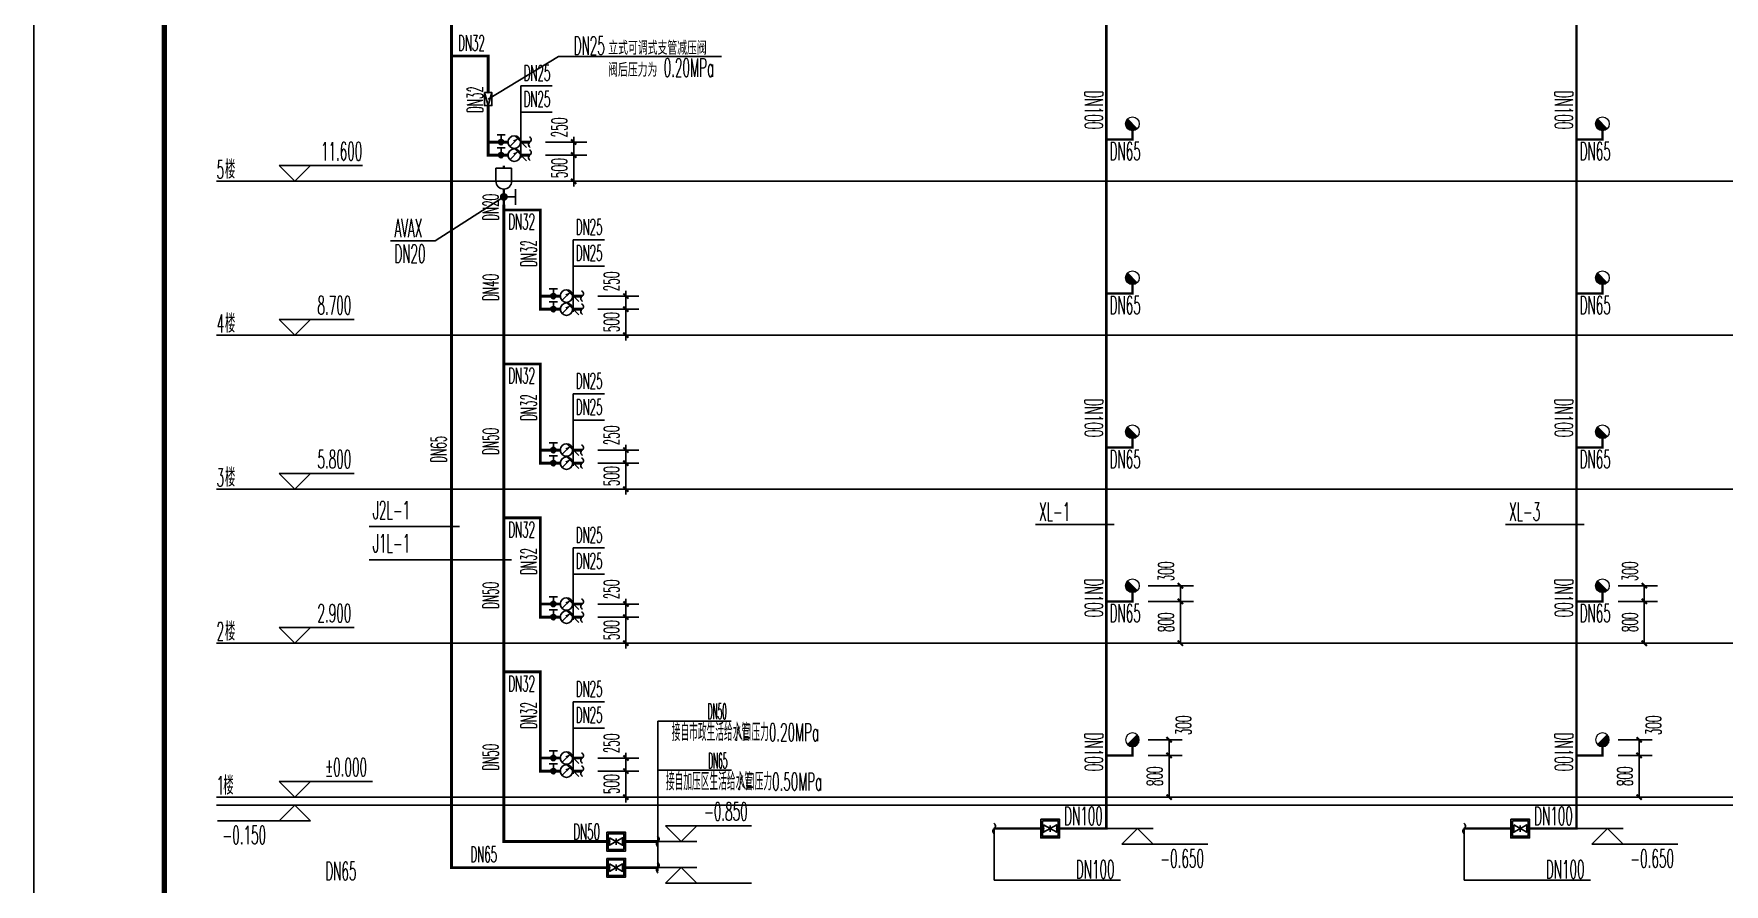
# Model space of a CAD drawing. Extents: x 27938 to 650306, y -92720 to 1524912.
# Drawn here: x 405848 to 438216, y 375469 to 391762 of the extents above; entities that cross this region are included whole.
import ezdxf

# ---------------------------------------------------------------- set-up
doc = ezdxf.new("R2010")
doc.units = 0
doc.header["$LTSCALE"] = 1000
doc.header["$MEASUREMENT"] = 0
for name, color, linetype in [('$AUDIT_BAD_LAYER2', 7, 'Continuous'), ('-JS', 4, 'Continuous'), ('DIM_不分区消火栓', 3, 'Continuous'), ('DIM_消防', 3, 'Continuous'), ('DIM_给水', 3, 'Continuous'), ('EQUIP_消防', 7, 'Continuous'), ('EQUIP_给水', 7, 'Continuous'), ('PIPE-不分区消火栓', 1, 'X'), ('PIPE-给水', 3, 'J1'), ('PIPE-给水中', 72, 'J2'), ('TEXT_给水', 7, 'Continuous'), ('TWT', 7, 'Continuous'), ('TWT_DIM', 3, 'Continuous'), ('TWT_ELEV', 3, 'Continuous'), ('TWT_LEAD', 3, 'Continuous'), ('TWT_TEXT', 7, 'Continuous'), ('VALVE_消防', 7, 'Continuous'), ('VALVE_给水', 7, 'Continuous'), ('图框', 140, 'Continuous')]:
    doc.layers.add(name, color=color, linetype=linetype)
doc.layers.add('EQUIP_消火栓', color=242, linetype='Continuous', lineweight=18)
doc.layers.add('yichutu', color=7, linetype='Continuous', true_color=0xffffff, plot=False)
doc.styles.add('_TCH_DIM_T3', font='SIMPLEX.shx', dxfattribs={"width": 0.494118, "bigfont": 'GBCBIG.shx'})
doc.styles.add('_TWT_PIPEDN', font='SIMPLEX.shx', dxfattribs={"width": 0.6, "oblique": 10, "height": 3, "bigfont": 'HZTXT.shx'})
doc.styles.add('_TWT_SERIAL', font='simplex.shx', dxfattribs={"width": 0.6, "oblique": 10, "height": 3, "bigfont": 'aadri.shx'})
doc.styles.get("Standard").update_dxf_attribs({"font": 'gbenor.shx', "bigfont": 'gbcbig.shx'})
doc.linetypes.add('J1', pattern='A,3,-0.2,["J1",Standard,S=0.25,R=0,X=-0.1,Y=-0.115],-0.35', length=3.55)
doc.linetypes.add('J2', pattern='A,3,-0.2,["J2",Standard,S=0.25,R=0,X=-0.1,Y=-0.115],-0.35', length=3.55)
doc.linetypes.add('X', pattern='A,3,-0.2,["X",Standard,S=0.25,R=0,X=-0.1,Y=-0.115],-0.25', length=3.45)
doc.dimstyles.new('_TWT_ARCH&&100', dxfattribs={"dimtxt": 297.5, "dimasz": 100, "dimexe": 250, "dimexo": 300, "dimgap": 126.25, "dimtad": 1, "dimdec": 0, "dimzin": 0, "dimdsep": 46, "dimtxsty": '_TCH_DIM_T3', "dimblk": 'ARCHTICK', "dimcen": 0.09, "dimclrt": 7, "dimazin": 2, "dimtfac": 1, "dimtdec": 0, "dimtix": 1, "dimtmove": 2, "dimatfit": 3, "dimfxl": 1, "dimtolj": 1, "dimtzin": 0, "dimarcsym": 0})

# ---------------------------------------------------------------- blocks, each defined once
blk = doc.blocks.new('jzf1')
at = {"layer": '$AUDIT_BAD_LAYER2'}
for p, q in [((-1.51, 2.26), (1.49, 2.26)), ((-0.01, 0.76), (-0.01, 2.26))]:
    blk.add_line(p, q, dxfattribs=at)
at = {"layer": '$AUDIT_BAD_LAYER2', "const_width": 0.75}
blk.add_lwpolyline([(-0.38, 0, 1), (0.38, 0, 1)], format="xyb", close=True, dxfattribs=at)
blk = doc.blocks.new('zdpqf')
at = {"layer": '$AUDIT_BAD_LAYER2'}
for p, q in [((-1.5, 6.11), (-1.5, 3.61)), ((1.5, 6.11), (-1.5, 6.11)), ((1.5, 6.11), (1.5, 3.61))]:
    blk.add_line(p, q, dxfattribs=at)
at = {"layer": '$AUDIT_BAD_LAYER2', "const_width": 0.4}
for points in [[(0, 6.11), (0, 6.61)], [(0, -0.89), (0, 2.11)]]:
    blk.add_lwpolyline(points, dxfattribs=at)
at = {"layer": '$AUDIT_BAD_LAYER2'}
blk.add_arc((0, 3.61), 1.5, 180, 0, dxfattribs=at)
at = {"layer": '$AUDIT_BAD_LAYER2', "extrusion": (0, 0, -1), "zscale": -1, "rotation": 270}
blk.add_blockref('jzf1', (0, 0.61), dxfattribs=at)
blk = doc.blocks.new('$VALVE$00000497')
for p, q in [((78, 138), (-78, 138)), ((0, 50), (0, 138))]:
    blk.add_line(p, q)
at = {"const_width": 49.6}
blk.add_lwpolyline([(25, 0, 1), (-25, 0, 1)], format="xyb", close=True, dxfattribs=at)
blk.add_circle((0, 0), 50)
blk = doc.blocks.new('$VALVE$00000742')
blk.add_line((-93, -93), (93, 93))
blk.add_lwpolyline([(93, 93, 0, 50, 0), (-13, 22, 50, 50, 0)], format="xyseb")
blk.add_circle((0, 0), 150)
for p in [(-150, 0), (150, 0)]:
    blk.add_point(p)
blk = doc.blocks.new('$VALVE$00000296')
for points in [[(-125, 72), (-125, -72), (125, 72), (125, -72), (-125, 72)], [(0, 60), (0, -64)]]:
    blk.add_lwpolyline(points)
for p in [(-125, 0), (125, 0)]:
    blk.add_point(p)
blk = doc.blocks.new('$TwtSys$00000132')
at = {"elevation": 0}
blk.add_lwpolyline([(7, -101, -0.575183), (0, 0, 0.604745), (-11, 101, 16.924828)], format="xyb", dxfattribs=at)
blk = doc.blocks.new('$VALVE$00000301')
for points in [[(-125, 72), (125, 0), (-125, -72)], [(-125, 72), (-125, -72), (125, -72), (125, 72), (-125, 72)]]:
    blk.add_lwpolyline(points)
for p in [(-125, 0), (125, 0)]:
    blk.add_point(p)
blk = doc.blocks.new('TK')
at = {"layer": '图框'}
blk.add_lwpolyline([(465375, 548714), (549475, 548714), (549475, 489314), (465375, 489314)], close=True, dxfattribs=at)
blk.add_lwpolyline([(465375, 548714), (549475, 548714), (549475, 489314), (465375, 489314)], close=True, dxfattribs=at)
at = {"layer": '图框', "const_width": 100}
blk.add_lwpolyline([(548475, 490314), (548475, 547714), (467875, 547714), (467875, 490314)], close=True, dxfattribs=at)
blk = doc.blocks.new('yct-841-594-84100-59399.9999999999-100-1000.0')
at = {"layer": 'yichutu', "color": 7, "true_color": 0xffffff}
blk.add_lwpolyline([(0, 0), (0, 59400), (84100, 59400), (84100, 0)], close=True, dxfattribs=at)
blk = doc.blocks.new('$TwtSys$00000386')
blk.add_line((-93, 93, 0), (93, -93, 0))
blk.add_circle((0, 0, 0), 131)
at = {"color": 0}
for points in [[(34, -127, 0), (-127, 34, 0), (93, -93, 0), (-93, 93, 0)], [(-34, -127, 0), (-127, -34, 0), (34, -127, 0), (-127, 34, 0)], [(-93, -93, 0), (-93, -93, 0), (-34, -127, 0), (-127, -34, 0)]]:
    blk.add_solid(points, dxfattribs=at)
at = {"flags": 9}
blk.add_attdef('A', (0, 0, 0), '', height=0.00524, dxfattribs=at)
blk = doc.blocks.new('_ArchTick')
at = {"color": 0, "linetype": 'ByBlock', "const_width": 0.4}
blk.add_lwpolyline([(-0.5, -0.5), (0.5, 0.5)], dxfattribs=at)
blk = doc.blocks.new('*D171')
at = {"layer": 'Defpoints', "color": 0}
for p in [(426885, 378237), (427587, 378237), (426885, 377937)]:
    blk.add_point(p, dxfattribs=at)
at = {"layer": 'TWT_DIM', "color": 0, "lineweight": -2}
for p, q in [((427185, 378237), (427837, 378237)), ((427587, 377937), (427587, 378237)), ((427185, 377937), (427837, 377937))]:
    blk.add_line(p, q, dxfattribs=at)
at = {"layer": 'TWT_DIM', "color": 0, "lineweight": -2, "xscale": 100, "yscale": 100, "zscale": 100}
for p, rotation in [((427587, 378237), 90), ((427587, 377937), 270)]:
    blk.add_blockref('_ArchTick', p, dxfattribs=dict(at, rotation=rotation))
at = {"layer": 'TWT_DIM', "color": 7, "insert": (427862, 378512), "char_height": 297.5, "attachment_point": 5, "rotation": 90, "style": '_TCH_DIM_T3'}
blk.add_mtext('\\A1;300', dxfattribs=at)
blk = doc.blocks.new('*D172')
at = {"layer": 'Defpoints', "color": 0}
for p in [(426885, 377937), (427587, 377937), (426885, 377137)]:
    blk.add_point(p, dxfattribs=at)
at = {"layer": 'TWT_DIM', "color": 0, "lineweight": -2}
for p, q in [((427185, 377937), (427837, 377937)), ((427587, 377137), (427587, 377937)), ((427185, 377137), (427837, 377137))]:
    blk.add_line(p, q, dxfattribs=at)
at = {"layer": 'TWT_DIM', "color": 0, "lineweight": -2, "xscale": 100, "yscale": 100, "zscale": 100}
for p, rotation in [((427587, 377937), 90), ((427587, 377137), 270)]:
    blk.add_blockref('_ArchTick', p, dxfattribs=dict(at, rotation=rotation))
at = {"layer": 'TWT_DIM', "color": 7, "insert": (427312, 377537), "char_height": 297.5, "attachment_point": 5, "rotation": 90, "style": '_TCH_DIM_T3'}
blk.add_mtext('\\A1;800', dxfattribs=at)
blk = doc.blocks.new('*D173')
at = {"layer": 'Defpoints', "color": 0}
for p in [(435885, 378237), (436587, 378237), (435885, 377937)]:
    blk.add_point(p, dxfattribs=at)
at = {"layer": 'TWT_DIM', "color": 0, "lineweight": -2}
for p, q in [((436185, 378237), (436837, 378237)), ((436587, 377937), (436587, 378237)), ((436185, 377937), (436837, 377937))]:
    blk.add_line(p, q, dxfattribs=at)
at = {"layer": 'TWT_DIM', "color": 0, "lineweight": -2, "xscale": 100, "yscale": 100, "zscale": 100}
for p, rotation in [((436587, 378237), 90), ((436587, 377937), 270)]:
    blk.add_blockref('_ArchTick', p, dxfattribs=dict(at, rotation=rotation))
at = {"layer": 'TWT_DIM', "color": 7, "insert": (436862, 378512), "char_height": 297.5, "attachment_point": 5, "rotation": 90, "style": '_TCH_DIM_T3'}
blk.add_mtext('\\A1;300', dxfattribs=at)
blk = doc.blocks.new('*D174')
at = {"layer": 'Defpoints', "color": 0}
for p in [(435885, 377937), (436587, 377937), (435885, 377137)]:
    blk.add_point(p, dxfattribs=at)
at = {"layer": 'TWT_DIM', "color": 0, "lineweight": -2}
for p, q in [((436185, 377937), (436837, 377937)), ((436587, 377137), (436587, 377937)), ((436185, 377137), (436837, 377137))]:
    blk.add_line(p, q, dxfattribs=at)
at = {"layer": 'TWT_DIM', "color": 0, "lineweight": -2, "xscale": 100, "yscale": 100, "zscale": 100}
for p, rotation in [((436587, 377937), 90), ((436587, 377137), 270)]:
    blk.add_blockref('_ArchTick', p, dxfattribs=dict(at, rotation=rotation))
at = {"layer": 'TWT_DIM', "color": 7, "insert": (436312, 377537), "char_height": 297.5, "attachment_point": 5, "rotation": 90, "style": '_TCH_DIM_T3'}
blk.add_mtext('\\A1;800', dxfattribs=at)
blk = doc.blocks.new('*D175')
at = {"layer": 'Defpoints', "color": 0}
for p in [(435885, 381187), (436686, 381187), (435885, 380887)]:
    blk.add_point(p, dxfattribs=at)
at = {"layer": 'TWT_DIM', "color": 0, "lineweight": -2}
for p, q in [((436185, 381187), (436936, 381187)), ((436686, 380887), (436686, 381187)), ((436185, 380887), (436936, 380887))]:
    blk.add_line(p, q, dxfattribs=at)
at = {"layer": 'TWT_DIM', "color": 0, "lineweight": -2, "xscale": 100, "yscale": 100, "zscale": 100}
for p, rotation in [((436686, 381187), 90), ((436686, 380887), 270)]:
    blk.add_blockref('_ArchTick', p, dxfattribs=dict(at, rotation=rotation))
at = {"layer": 'TWT_DIM', "color": 7, "insert": (436411, 381462), "char_height": 297.5, "attachment_point": 5, "rotation": 90, "style": '_TCH_DIM_T3'}
blk.add_mtext('\\A1;300', dxfattribs=at)
blk = doc.blocks.new('*D176')
at = {"layer": 'Defpoints', "color": 0}
for p in [(435885, 380887), (436686, 380887), (435885, 380087)]:
    blk.add_point(p, dxfattribs=at)
at = {"layer": 'TWT_DIM', "color": 0, "lineweight": -2}
for p, q in [((436185, 380887), (436936, 380887)), ((436686, 380087), (436686, 380887)), ((436185, 380087), (436936, 380087))]:
    blk.add_line(p, q, dxfattribs=at)
at = {"layer": 'TWT_DIM', "color": 0, "lineweight": -2, "xscale": 100, "yscale": 100, "zscale": 100}
for p, rotation in [((436686, 380887), 90), ((436686, 380087), 270)]:
    blk.add_blockref('_ArchTick', p, dxfattribs=dict(at, rotation=rotation))
at = {"layer": 'TWT_DIM', "color": 7, "insert": (436411, 380487), "char_height": 297.5, "attachment_point": 5, "rotation": 90, "style": '_TCH_DIM_T3'}
blk.add_mtext('\\A1;800', dxfattribs=at)
blk = doc.blocks.new('*D177')
at = {"layer": 'Defpoints', "color": 0}
for p in [(426885, 381187), (427802, 381187), (426885, 380887)]:
    blk.add_point(p, dxfattribs=at)
at = {"layer": 'TWT_DIM', "color": 0, "lineweight": -2}
for p, q in [((427185, 381187), (428052, 381187)), ((427802, 380887), (427802, 381187)), ((427185, 380887), (428052, 380887))]:
    blk.add_line(p, q, dxfattribs=at)
at = {"layer": 'TWT_DIM', "color": 0, "lineweight": -2, "xscale": 100, "yscale": 100, "zscale": 100}
for p, rotation in [((427802, 381187), 90), ((427802, 380887), 270)]:
    blk.add_blockref('_ArchTick', p, dxfattribs=dict(at, rotation=rotation))
at = {"layer": 'TWT_DIM', "color": 7, "insert": (427527, 381462), "char_height": 297.5, "attachment_point": 5, "rotation": 90, "style": '_TCH_DIM_T3'}
blk.add_mtext('\\A1;300', dxfattribs=at)
blk = doc.blocks.new('*D178')
at = {"layer": 'Defpoints', "color": 0}
for p in [(426885, 380887), (427802, 380887), (426885, 380087)]:
    blk.add_point(p, dxfattribs=at)
at = {"layer": 'TWT_DIM', "color": 0, "lineweight": -2}
for p, q in [((427185, 380887), (428052, 380887)), ((427802, 380087), (427802, 380887)), ((427185, 380087), (428052, 380087))]:
    blk.add_line(p, q, dxfattribs=at)
at = {"layer": 'TWT_DIM', "color": 0, "lineweight": -2, "xscale": 100, "yscale": 100, "zscale": 100}
for p, rotation in [((427802, 380887), 90), ((427802, 380087), 270)]:
    blk.add_blockref('_ArchTick', p, dxfattribs=dict(at, rotation=rotation))
at = {"layer": 'TWT_DIM', "color": 7, "insert": (427527, 380487), "char_height": 297.5, "attachment_point": 5, "rotation": 90, "style": '_TCH_DIM_T3'}
blk.add_mtext('\\A1;800', dxfattribs=at)
blk = doc.blocks.new('*D206')
at = {"layer": 'Defpoints', "color": 0}
for p in [(415348, 389687), (415348, 389437), (416185, 389687)]:
    blk.add_point(p, dxfattribs=at)
at = {"layer": 'TWT_DIM', "color": 0, "lineweight": -2}
for p, q in [((416185, 389687), (416185, 389787)), ((415648, 389687), (416435, 389687)), ((415648, 389437), (416435, 389437)), ((416185, 389437), (416185, 389687)), ((416185, 389437), (416185, 389337))]:
    blk.add_line(p, q, dxfattribs=at)
at = {"layer": 'TWT_DIM', "color": 0, "lineweight": -2, "xscale": 100, "yscale": 100, "zscale": 100}
for p, rotation in [((416185, 389687), 270), ((416185, 389437), 90)]:
    blk.add_blockref('_ArchTick', p, dxfattribs=dict(at, rotation=rotation))
at = {"layer": 'TWT_DIM', "color": 7, "insert": (415910, 389967), "char_height": 297.5, "attachment_point": 5, "rotation": 90, "style": '_TCH_DIM_T3'}
blk.add_mtext('\\A1;250', dxfattribs=at)
blk = doc.blocks.new('*D207')
at = {"layer": 'Defpoints', "color": 0}
for p in [(415348, 389437), (416185, 389437), (415348, 388937)]:
    blk.add_point(p, dxfattribs=at)
at = {"layer": 'TWT_DIM', "color": 0, "lineweight": -2}
for p, q in [((415648, 389437), (416435, 389437)), ((416185, 389437), (416185, 389537)), ((416185, 388937), (416185, 389437)), ((415648, 388937), (416435, 388937)), ((416185, 388937), (416185, 388837))]:
    blk.add_line(p, q, dxfattribs=at)
at = {"layer": 'TWT_DIM', "color": 0, "lineweight": -2, "xscale": 100, "yscale": 100, "zscale": 100}
for p, rotation in [((416185, 389437), 270), ((416185, 388937), 90)]:
    blk.add_blockref('_ArchTick', p, dxfattribs=dict(at, rotation=rotation))
at = {"layer": 'TWT_DIM', "color": 7, "insert": (415910, 389187), "char_height": 297.5, "attachment_point": 5, "rotation": 90, "style": '_TCH_DIM_T3'}
blk.add_mtext('\\A1;500', dxfattribs=at)
blk = doc.blocks.new('*D208')
at = {"layer": 'Defpoints', "color": 0}
for p in [(416348, 386737), (416348, 386487), (417185, 386737)]:
    blk.add_point(p, dxfattribs=at)
at = {"layer": 'TWT_DIM', "color": 0, "lineweight": -2}
for p, q in [((417185, 386737), (417185, 386837)), ((416648, 386737), (417435, 386737)), ((416648, 386487), (417435, 386487)), ((417185, 386487), (417185, 386737)), ((417185, 386487), (417185, 386387))]:
    blk.add_line(p, q, dxfattribs=at)
at = {"layer": 'TWT_DIM', "color": 0, "lineweight": -2, "xscale": 100, "yscale": 100, "zscale": 100}
for p, rotation in [((417185, 386737), 270), ((417185, 386487), 90)]:
    blk.add_blockref('_ArchTick', p, dxfattribs=dict(at, rotation=rotation))
at = {"layer": 'TWT_DIM', "color": 7, "insert": (416910, 387017), "char_height": 297.5, "attachment_point": 5, "rotation": 90, "style": '_TCH_DIM_T3'}
blk.add_mtext('\\A1;250', dxfattribs=at)
blk = doc.blocks.new('*D209')
at = {"layer": 'Defpoints', "color": 0}
for p in [(416348, 386487), (417185, 386487), (416348, 385987)]:
    blk.add_point(p, dxfattribs=at)
at = {"layer": 'TWT_DIM', "color": 0, "lineweight": -2}
for p, q in [((416648, 386487), (417435, 386487)), ((417185, 386487), (417185, 386587)), ((417185, 385987), (417185, 386487)), ((416648, 385987), (417435, 385987)), ((417185, 385987), (417185, 385887))]:
    blk.add_line(p, q, dxfattribs=at)
at = {"layer": 'TWT_DIM', "color": 0, "lineweight": -2, "xscale": 100, "yscale": 100, "zscale": 100}
for p, rotation in [((417185, 386487), 270), ((417185, 385987), 90)]:
    blk.add_blockref('_ArchTick', p, dxfattribs=dict(at, rotation=rotation))
at = {"layer": 'TWT_DIM', "color": 7, "insert": (416910, 386237), "char_height": 297.5, "attachment_point": 5, "rotation": 90, "style": '_TCH_DIM_T3'}
blk.add_mtext('\\A1;500', dxfattribs=at)
blk = doc.blocks.new('*D210')
at = {"layer": 'Defpoints', "color": 0}
for p in [(416348, 383787), (417185, 383787), (416348, 383537)]:
    blk.add_point(p, dxfattribs=at)
at = {"layer": 'TWT_DIM', "color": 0, "lineweight": -2}
for p, q in [((417185, 383787), (417185, 383887)), ((416648, 383787), (417435, 383787)), ((417185, 383537), (417185, 383787)), ((416648, 383537), (417435, 383537)), ((417185, 383537), (417185, 383437))]:
    blk.add_line(p, q, dxfattribs=at)
at = {"layer": 'TWT_DIM', "color": 0, "lineweight": -2, "xscale": 100, "yscale": 100, "zscale": 100}
for p, rotation in [((417185, 383787), 270), ((417185, 383537), 90)]:
    blk.add_blockref('_ArchTick', p, dxfattribs=dict(at, rotation=rotation))
at = {"layer": 'TWT_DIM', "color": 7, "insert": (416910, 384067), "char_height": 297.5, "attachment_point": 5, "rotation": 90, "style": '_TCH_DIM_T3'}
blk.add_mtext('\\A1;250', dxfattribs=at)
blk = doc.blocks.new('*D211')
at = {"layer": 'Defpoints', "color": 0}
for p in [(416348, 383537), (417185, 383537), (416348, 383037)]:
    blk.add_point(p, dxfattribs=at)
at = {"layer": 'TWT_DIM', "color": 0, "lineweight": -2}
for p, q in [((417185, 383537), (417185, 383637)), ((416648, 383537), (417435, 383537)), ((417185, 383037), (417185, 383537)), ((416648, 383037), (417435, 383037)), ((417185, 383037), (417185, 382937))]:
    blk.add_line(p, q, dxfattribs=at)
at = {"layer": 'TWT_DIM', "color": 0, "lineweight": -2, "xscale": 100, "yscale": 100, "zscale": 100}
for p, rotation in [((417185, 383537), 270), ((417185, 383037), 90)]:
    blk.add_blockref('_ArchTick', p, dxfattribs=dict(at, rotation=rotation))
at = {"layer": 'TWT_DIM', "color": 7, "insert": (416910, 383287), "char_height": 297.5, "attachment_point": 5, "rotation": 90, "style": '_TCH_DIM_T3'}
blk.add_mtext('\\A1;500', dxfattribs=at)
blk = doc.blocks.new('*D212')
at = {"layer": 'Defpoints', "color": 0}
for p in [(416348, 380837), (417185, 380837), (416348, 380587)]:
    blk.add_point(p, dxfattribs=at)
at = {"layer": 'TWT_DIM', "color": 0, "lineweight": -2}
for p, q in [((416648, 380837), (417435, 380837)), ((417185, 380837), (417185, 380937)), ((417185, 380587), (417185, 380837)), ((416648, 380587), (417435, 380587)), ((417185, 380587), (417185, 380487))]:
    blk.add_line(p, q, dxfattribs=at)
at = {"layer": 'TWT_DIM', "color": 0, "lineweight": -2, "xscale": 100, "yscale": 100, "zscale": 100}
for p, rotation in [((417185, 380837), 270), ((417185, 380587), 90)]:
    blk.add_blockref('_ArchTick', p, dxfattribs=dict(at, rotation=rotation))
at = {"layer": 'TWT_DIM', "color": 7, "insert": (416910, 381117), "char_height": 297.5, "attachment_point": 5, "rotation": 90, "style": '_TCH_DIM_T3'}
blk.add_mtext('\\A1;250', dxfattribs=at)
blk = doc.blocks.new('*D213')
at = {"layer": 'Defpoints', "color": 0}
for p in [(416348, 380587), (417185, 380587), (416348, 380087)]:
    blk.add_point(p, dxfattribs=at)
at = {"layer": 'TWT_DIM', "color": 0, "lineweight": -2}
for p, q in [((417185, 380587), (417185, 380687)), ((416648, 380587), (417435, 380587)), ((417185, 380087), (417185, 380587)), ((416648, 380087), (417435, 380087)), ((417185, 380087), (417185, 379987))]:
    blk.add_line(p, q, dxfattribs=at)
at = {"layer": 'TWT_DIM', "color": 0, "lineweight": -2, "xscale": 100, "yscale": 100, "zscale": 100}
for p, rotation in [((417185, 380587), 270), ((417185, 380087), 90)]:
    blk.add_blockref('_ArchTick', p, dxfattribs=dict(at, rotation=rotation))
at = {"layer": 'TWT_DIM', "color": 7, "insert": (416910, 380337), "char_height": 297.5, "attachment_point": 5, "rotation": 90, "style": '_TCH_DIM_T3'}
blk.add_mtext('\\A1;500', dxfattribs=at)
blk = doc.blocks.new('*D214')
at = {"layer": 'Defpoints', "color": 0}
for p in [(416348, 377887), (417185, 377887), (416348, 377637)]:
    blk.add_point(p, dxfattribs=at)
at = {"layer": 'TWT_DIM', "color": 0, "lineweight": -2}
for p, q in [((416648, 377887), (417435, 377887)), ((417185, 377887), (417185, 377987)), ((417185, 377637), (417185, 377887)), ((416648, 377637), (417435, 377637)), ((417185, 377637), (417185, 377537))]:
    blk.add_line(p, q, dxfattribs=at)
at = {"layer": 'TWT_DIM', "color": 0, "lineweight": -2, "xscale": 100, "yscale": 100, "zscale": 100}
for p, rotation in [((417185, 377887), 270), ((417185, 377637), 90)]:
    blk.add_blockref('_ArchTick', p, dxfattribs=dict(at, rotation=rotation))
at = {"layer": 'TWT_DIM', "color": 7, "insert": (416910, 378167), "char_height": 297.5, "attachment_point": 5, "rotation": 90, "style": '_TCH_DIM_T3'}
blk.add_mtext('\\A1;250', dxfattribs=at)
blk = doc.blocks.new('*D215')
at = {"layer": 'Defpoints', "color": 0}
for p in [(416348, 377637), (417185, 377637), (416348, 377137)]:
    blk.add_point(p, dxfattribs=at)
at = {"layer": 'TWT_DIM', "color": 0, "lineweight": -2}
for p, q in [((417185, 377637), (417185, 377737)), ((416648, 377637), (417435, 377637)), ((417185, 377137), (417185, 377637)), ((416648, 377137), (417435, 377137)), ((417185, 377137), (417185, 377037))]:
    blk.add_line(p, q, dxfattribs=at)
at = {"layer": 'TWT_DIM', "color": 0, "lineweight": -2, "xscale": 100, "yscale": 100, "zscale": 100}
for p, rotation in [((417185, 377637), 270), ((417185, 377137), 90)]:
    blk.add_blockref('_ArchTick', p, dxfattribs=dict(at, rotation=rotation))
at = {"layer": 'TWT_DIM', "color": 7, "insert": (416910, 377387), "char_height": 297.5, "attachment_point": 5, "rotation": 90, "style": '_TCH_DIM_T3'}
blk.add_mtext('\\A1;500', dxfattribs=at)

msp = doc.modelspace()

# ---------------------------------------------------------------- hatches: boundary and pattern name
at = {"layer": 'PIPE-不分区消火栓'}
for points in [[(426884.6, 389736.7), (426884.6, 389714.2), (426907.1, 389714.2)], [(426884.6, 389736.7), (426907.1, 389736.7), (426907.1, 389714.2)], [(426884.6, 389736.7), (426907.1, 389736.7), (426907.1, 389714.2)], [(426884.6, 389736.7), (426884.6, 389714.2), (426907.1, 389714.2)], [(435884.6, 389736.7), (435884.6, 389714.2), (435907.1, 389714.2)], [(435884.6, 389736.7), (435907.1, 389736.7), (435907.1, 389714.2)], [(435884.6, 389736.7), (435907.1, 389736.7), (435907.1, 389714.2)], [(435884.6, 389736.7), (435884.6, 389714.2), (435907.1, 389714.2)], [(426884.6, 386786.7), (426884.6, 386764.2), (426907.1, 386764.2)], [(426884.6, 386786.7), (426907.1, 386786.7), (426907.1, 386764.2)], [(426884.6, 386786.7), (426907.1, 386786.7), (426907.1, 386764.2)], [(426884.6, 386786.7), (426884.6, 386764.2), (426907.1, 386764.2)], [(435884.6, 386786.7), (435884.6, 386764.2), (435907.1, 386764.2)], [(435884.6, 386786.7), (435907.1, 386786.7), (435907.1, 386764.2)], [(435884.6, 386786.7), (435907.1, 386786.7), (435907.1, 386764.2)], [(435884.6, 386786.7), (435884.6, 386764.2), (435907.1, 386764.2)], [(426884.6, 383836.7), (426884.6, 383814.2), (426907.1, 383814.2)], [(426884.6, 383836.7), (426907.1, 383836.7), (426907.1, 383814.2)], [(426884.6, 383836.7), (426907.1, 383836.7), (426907.1, 383814.2)], [(426884.6, 383836.7), (426884.6, 383814.2), (426907.1, 383814.2)], [(435884.6, 383836.7), (435884.6, 383814.2), (435907.1, 383814.2)], [(435884.6, 383836.7), (435907.1, 383836.7), (435907.1, 383814.2)], [(435884.6, 383836.7), (435907.1, 383836.7), (435907.1, 383814.2)], [(435884.6, 383836.7), (435884.6, 383814.2), (435907.1, 383814.2)], [(426884.6, 380886.7), (426884.6, 380864.2), (426907.1, 380864.2)], [(426884.6, 380886.7), (426907.1, 380886.7), (426907.1, 380864.2)], [(426884.6, 380886.7), (426907.1, 380886.7), (426907.1, 380864.2)], [(426884.6, 380886.7), (426884.6, 380864.2), (426907.1, 380864.2)], [(435884.6, 380886.7), (435884.6, 380864.2), (435907.1, 380864.2)], [(435884.6, 380886.7), (435907.1, 380886.7), (435907.1, 380864.2)], [(435884.6, 380886.7), (435907.1, 380886.7), (435907.1, 380864.2)], [(435884.6, 380886.7), (435884.6, 380864.2), (435907.1, 380864.2)], [(426384.6, 379586.7), (426384.6, 379564.2), (426407.1, 379564.2)], [(426384.6, 379586.7), (426407.1, 379586.7), (426407.1, 379564.2)], [(435384.6, 379586.7), (435384.6, 379564.2), (435407.1, 379564.2)], [(435384.6, 379586.7), (435407.1, 379586.7), (435407.1, 379564.2)], [(426884.6, 377936.6), (426884.6, 377914.1), (426907.1, 377914.1)], [(426884.6, 377936.6), (426907.1, 377936.6), (426907.1, 377914.1)], [(435884.6, 377936.6), (435884.6, 377914.1), (435907.1, 377914.1)], [(435884.6, 377936.6), (435907.1, 377936.6), (435907.1, 377914.1)], [(426384.6, 376536.7), (426407.1, 376536.7), (426407.1, 376514.2)], [(426384.6, 376536.7), (426384.6, 376514.2), (426407.1, 376514.2)], [(435384.6, 376536.7), (435407.1, 376536.7), (435407.1, 376514.2)], [(435384.6, 376536.7), (435384.6, 376514.2), (435407.1, 376514.2)]]:
    msp.add_hatch(color=256, dxfattribs=at).paths.add_polyline_path(points)
at = {"layer": 'PIPE-给水'}
for points in [[(415547.5, 388386.7), (415575, 388386.7), (415575, 388414.2)], [(415547.5, 388386.7), (415547.5, 388414.2), (415575, 388414.2)], [(415547.5, 388386.7), (415547.5, 388414.2), (415575, 388414.2)], [(415547.5, 388386.7), (415575, 388386.7), (415575, 388414.2)], [(415547.5, 386486.7), (415547.5, 386459.2), (415520, 386459.2)], [(415547.5, 386486.7), (415520, 386486.7), (415520, 386459.2)], [(415547.5, 386486.7), (415520, 386486.7), (415520, 386459.2)], [(415547.5, 386486.7), (415547.5, 386459.2), (415520, 386459.2)], [(415547.5, 385436.7), (415575, 385436.7), (415575, 385464.2)], [(415547.5, 385436.7), (415547.5, 385464.2), (415575, 385464.2)], [(415547.5, 385436.7), (415547.5, 385464.2), (415575, 385464.2)], [(415547.5, 385436.7), (415575, 385436.7), (415575, 385464.2)], [(415547.5, 383536.7), (415547.5, 383509.2), (415520, 383509.2)], [(415547.5, 383536.7), (415520, 383536.7), (415520, 383509.2)], [(415547.5, 383536.7), (415520, 383536.7), (415520, 383509.2)], [(415547.5, 383536.7), (415547.5, 383509.2), (415520, 383509.2)], [(415547.5, 382486.7), (415575, 382486.7), (415575, 382514.2)], [(415547.5, 382486.7), (415547.5, 382514.2), (415575, 382514.2)], [(415547.5, 382486.7), (415547.5, 382514.2), (415575, 382514.2)], [(415547.5, 382486.7), (415575, 382486.7), (415575, 382514.2)], [(415547.5, 380586.7), (415547.5, 380559.2), (415520, 380559.2)], [(415547.5, 380586.7), (415520, 380586.7), (415520, 380559.2)], [(415547.5, 380586.7), (415520, 380586.7), (415520, 380559.2)], [(415547.5, 380586.7), (415547.5, 380559.2), (415520, 380559.2)], [(415547.5, 379536.7), (415575, 379536.7), (415575, 379564.2)], [(415547.5, 379536.7), (415547.5, 379564.2), (415575, 379564.2)], [(415547.5, 379536.7), (415547.5, 379564.2), (415575, 379564.2)], [(415547.5, 379536.7), (415575, 379536.7), (415575, 379564.2)], [(415547.5, 377636.7), (415547.5, 377609.2), (415520, 377609.2)], [(415547.5, 377636.7), (415520, 377636.7), (415520, 377609.2)], [(415547.5, 377636.7), (415520, 377636.7), (415520, 377609.2)], [(415547.5, 377636.7), (415547.5, 377609.2), (415520, 377609.2)], [(414847.5, 376286.7), (414847.5, 376259.2), (414820, 376259.2)], [(414847.5, 376286.7), (414820, 376286.7), (414820, 376259.2)], [(414847.5, 376286.7), (414820, 376286.7), (414820, 376259.2)], [(414847.5, 376286.7), (414847.5, 376259.2), (414820, 376259.2)]]:
    msp.add_hatch(color=256, dxfattribs=at).paths.add_polyline_path(points)
at = {"layer": 'PIPE-给水中'}
for points in [[(414547.5, 391336.7), (414575, 391336.7), (414575, 391364.2)], [(414547.5, 391336.7), (414547.5, 391364.2), (414575, 391364.2)], [(414547.5, 391336.7), (414547.5, 391364.2), (414575, 391364.2)], [(414547.5, 391336.7), (414575, 391336.7), (414575, 391364.2)], [(414547.5, 389436.7), (414547.5, 389409.2), (414520, 389409.2)], [(414547.5, 389436.7), (414520, 389436.7), (414520, 389409.2)], [(414547.5, 389436.7), (414520, 389436.7), (414520, 389409.2)], [(414547.5, 389436.7), (414547.5, 389409.2), (414520, 389409.2)], [(413847.5, 375786.7), (413820, 375786.7), (413820, 375759.2)], [(413847.5, 375786.7), (413847.5, 375759.2), (413820, 375759.2)]]:
    msp.add_hatch(color=256, dxfattribs=at).paths.add_polyline_path(points)

# ---------------------------------------------------------------- linework, layer by layer
at = {"layer": '-JS'}
for points in [[(416817.5, 376464.7), (417177.5, 376464.7), (417177.5, 376104.7), (416817.5, 376104.7)], [(425129.6, 376714.7), (425489.6, 376714.7), (425489.6, 376356.7), (425129.6, 376356.7)], [(425159.6, 376684.7), (425459.6, 376684.7), (425459.6, 376386.7), (425159.6, 376386.7)], [(434129.6, 376714.7), (434489.6, 376714.7), (434489.6, 376356.7), (434129.6, 376356.7)], [(434159.6, 376684.7), (434459.6, 376684.7), (434459.6, 376386.7), (434159.6, 376386.7)], [(416847.5, 376434.7), (417147.5, 376434.7), (417147.5, 376134.7), (416847.5, 376134.7)], [(416817.5, 375964.7), (417177.5, 375964.7), (417177.5, 375604.7), (416817.5, 375604.7)], [(416847.5, 375934.7), (417147.5, 375934.7), (417147.5, 375634.7), (416847.5, 375634.7)]]:
    msp.add_lwpolyline(points, close=True, dxfattribs=at)
at = {"layer": 'DIM_不分区消火栓'}
for p, q in [((424234.4, 376536.7), (424234.4, 375545)), ((433234.4, 376536.7), (433234.4, 375545)), ((424234.4, 375545), (426656.5, 375545)), ((433234.4, 375545), (435656.5, 375545))]:
    msp.add_line(p, q, dxfattribs=at)
at = {"layer": 'DIM_消防'}
for p, q in [((426534.6, 382361.7), (425027.1, 382361.7)), ((435534.6, 382361.7), (434027.1, 382361.7))]:
    msp.add_line(p, q, dxfattribs=at)
at = {"layer": 'DIM_给水'}
for p, q in [((415175.3, 390261.9), (415175.3, 390761.9)), ((415175.3, 390761.9), (415775.3, 390761.9)), ((415175.3, 389386.7), (415175.3, 390261.9)), ((415175.3, 390261.9), (415775.3, 390261.9)), ((415069.2, 389792.8), (415281.3, 389580.6)), ((415069.2, 389542.8), (415281.3, 389330.6)), ((416175.3, 387311.9), (416175.3, 387811.9)), ((416175.3, 387811.9), (416775.3, 387811.9)), ((416175.3, 386436.7), (416175.3, 387311.9)), ((416175.3, 387311.9), (416775.3, 387311.9)), ((416069.2, 386842.8), (416281.3, 386630.6)), ((416069.2, 386592.8), (416281.3, 386380.6)), ((416175.3, 384361.9), (416175.3, 384861.9)), ((416175.3, 384861.9), (416775.3, 384861.9)), ((416175.3, 383486.7), (416175.3, 384361.9)), ((416175.3, 384361.9), (416775.3, 384361.9)), ((416069.2, 383892.8), (416281.3, 383680.6)), ((416069.2, 383642.8), (416281.3, 383430.6)), ((413997.5, 382320.1), (412270.7, 382320.1)), ((414997.5, 381686.7), (412270.7, 381686.7)), ((416175.3, 381411.9), (416175.3, 381911.9)), ((416175.3, 381911.9), (416775.3, 381911.9)), ((416175.3, 380536.7), (416175.3, 381411.9)), ((416175.3, 381411.9), (416775.3, 381411.9)), ((416069.2, 380942.8), (416281.3, 380730.6)), ((416069.2, 380692.8), (416281.3, 380480.6)), ((416175.3, 378461.9), (416175.3, 378961.9)), ((416175.3, 378961.9), (416775.3, 378961.9)), ((416175.3, 377586.7), (416175.3, 378461.9)), ((416175.3, 378461.9), (416775.3, 378461.9)), ((416069.2, 377992.8), (416281.3, 377780.6)), ((416069.2, 377742.8), (416281.3, 377530.6))]:
    msp.add_line(p, q, dxfattribs=at)
at = {"layer": 'PIPE-不分区消火栓', "const_width": 45}
for points in [[(426384.6, 389736.7), (426384.6, 392686.7)], [(435384.6, 389736.7), (435384.6, 392686.7)], [(426384.6, 386786.7), (426384.6, 389736.7)], [(426384.6, 389736.7), (426884.6, 389736.7)], [(426884.6, 389736.7), (426884.6, 389905.7)], [(435384.6, 386786.7), (435384.6, 389736.7)], [(435384.6, 389736.7), (435884.6, 389736.7)], [(435884.6, 389736.7), (435884.6, 389905.7)], [(426384.6, 383836.7), (426384.6, 386786.7)], [(426384.6, 386786.7), (426884.6, 386786.7)], [(426884.6, 386786.7), (426884.6, 386955.7)], [(435384.6, 383836.7), (435384.6, 386786.7)], [(435384.6, 386786.7), (435884.6, 386786.7)], [(435884.6, 386786.7), (435884.6, 386955.7)], [(426884.6, 383836.7), (426884.6, 384005.7)], [(435884.6, 383836.7), (435884.6, 384005.7)], [(426384.6, 380886.7), (426384.6, 383836.7)], [(426384.6, 383836.7), (426884.6, 383836.7)], [(435384.6, 380886.7), (435384.6, 383836.7)], [(435384.6, 383836.7), (435884.6, 383836.7)], [(426884.6, 380886.7), (426884.6, 381055.7)], [(435884.6, 380886.7), (435884.6, 381055.7)], [(426384.6, 380886.7), (426884.6, 380886.7)], [(426384.6, 377936.6), (426384.6, 380886.7)], [(435384.6, 380886.7), (435884.6, 380886.7)], [(435384.6, 377936.6), (435384.6, 380886.7)], [(426884.6, 377936.6), (426884.6, 378105.6)], [(435884.6, 377936.6), (435884.6, 378105.6)], [(426384.6, 376536.7), (426384.6, 377936.6)], [(426384.6, 377936.6), (426884.6, 377936.6)], [(435384.6, 376536.7), (435384.6, 377936.6)], [(435384.6, 377936.6), (435884.6, 377936.6)], [(424234.6, 376536.7), (425184.6, 376536.7)], [(425434.6, 376536.7), (426384.6, 376536.7)], [(433234.6, 376536.7), (434184.6, 376536.7)], [(434434.6, 376536.7), (435384.6, 376536.7)]]:
    msp.add_lwpolyline(points, dxfattribs=at)
at = {"layer": 'PIPE-给水', "const_width": 55}
for points in [[(414847.5, 388386.7), (414847.5, 388486.7)], [(414847.5, 388386.7), (415547.5, 388386.7)], [(414847.5, 385436.7), (414847.5, 388386.7)], [(415547.5, 386736.7), (415547.5, 388386.7)], [(415547.5, 386486.7), (415547.5, 386736.7)], [(415547.5, 386736.7), (415927.5, 386736.7)], [(415547.5, 386486.7), (415927.5, 386486.7)], [(416167.5, 386736.7), (416347.5, 386736.7)], [(416167.5, 386486.7), (416347.5, 386486.7)], [(414847.5, 382486.7), (414847.5, 385436.7)], [(414847.5, 385436.7), (415547.5, 385436.7)], [(415547.5, 383786.7), (415547.5, 385436.7)], [(415547.5, 383536.7), (415547.5, 383786.7)], [(415547.5, 383786.7), (415927.5, 383786.7)], [(415547.5, 383536.7), (415927.5, 383536.7)], [(416167.5, 383786.7), (416347.5, 383786.7)], [(416167.5, 383536.7), (416347.5, 383536.7)], [(414847.5, 379536.7), (414847.5, 382486.7)], [(414847.5, 382486.7), (415547.5, 382486.7)], [(415547.5, 380836.7), (415547.5, 382486.7)], [(415547.5, 380586.7), (415547.5, 380836.7)], [(415547.5, 380836.7), (415927.5, 380836.7)], [(416167.5, 380836.7), (416347.5, 380836.7)], [(415547.5, 380586.7), (415927.5, 380586.7)], [(416167.5, 380586.7), (416347.5, 380586.7)], [(414847.5, 376286.7), (414847.5, 379536.7)], [(414847.5, 379536.7), (415547.5, 379536.7)], [(415547.5, 377886.7), (415547.5, 379536.7)], [(415547.5, 377636.7), (415547.5, 377886.7)], [(415547.5, 377886.7), (415927.5, 377886.7)], [(416167.5, 377886.7), (416347.5, 377886.7)], [(415547.5, 377636.7), (415927.5, 377636.7)], [(416167.5, 377636.7), (416347.5, 377636.7)], [(414847.5, 376286.7), (416872.5, 376286.7)], [(417122.5, 376286.7), (417797.5, 376286.7)]]:
    msp.add_lwpolyline(points, dxfattribs=at)
at = {"layer": 'PIPE-给水中', "const_width": 55}
for points in [[(413847.5, 391336.7), (413847.5, 394286.7)], [(413847.5, 391336.7), (414547.5, 391336.7)], [(413847.5, 375786.7), (413847.5, 391336.7)], [(414547.5, 390636.5), (414547.5, 391336.7)], [(414547.5, 389686.7), (414547.5, 390386.9)], [(414547.5, 389436.7), (414547.5, 389686.7)], [(414547.5, 389686.7), (414927.5, 389686.7)], [(415167.5, 389686.7), (415347.5, 389686.7)], [(414547.5, 389436.7), (414927.5, 389436.7)], [(415167.5, 389436.7), (415347.5, 389436.7)], [(413847.5, 375786.7), (416872.5, 375786.7)], [(417122.5, 375786.7), (417797.5, 375786.7)]]:
    msp.add_lwpolyline(points, dxfattribs=at)
at = {"layer": 'TWT'}
for p, q in [((409347.5, 388936.7), (480947.5, 388936.7)), ((409347.5, 385986.7), (480947.5, 385986.7)), ((409347.5, 383036.7), (480947.5, 383036.7)), ((409347.5, 380086.7), (480947.5, 380086.7)), ((409347.5, 377136.7), (480947.5, 377136.7)), ((409347.5, 376986.7), (480947.5, 376986.7))]:
    msp.add_line(p, q, dxfattribs=at)
at = {"layer": 'TWT_ELEV'}
for p, q in [((410847.5, 388936.7), (410547.5, 389236.7)), ((410547.5, 389236.7), (412142.9, 389236.7)), ((410847.5, 388936.7), (411147.5, 389236.7)), ((410847.5, 385986.7), (410547.5, 386286.7)), ((410547.5, 386286.7), (411981, 386286.7)), ((410847.5, 385986.7), (411147.5, 386286.7)), ((410847.5, 383036.7), (410547.5, 383336.7)), ((410547.5, 383336.7), (411981, 383336.7)), ((410847.5, 383036.7), (411147.5, 383336.7)), ((410847.5, 380086.7), (410547.5, 380386.7)), ((410547.5, 380386.7), (411981, 380386.7)), ((410847.5, 380086.7), (411147.5, 380386.7)), ((410847.5, 377136.7), (410547.5, 377436.7)), ((410547.5, 377436.7), (412331.8, 377436.7)), ((410847.5, 377136.7), (411147.5, 377436.7)), ((410847.5, 376986.7), (410547.5, 376686.7)), ((410847.5, 376986.7), (411147.5, 376686.7)), ((411147.5, 376686.7), (409363.3, 376686.7)), ((418243.1, 376286.7), (417943.1, 376586.7)), ((417943.1, 376586.7), (419592.4, 376586.7)), ((418243.1, 376286.7), (418543.1, 376586.7)), ((426384.6, 376536.7), (427279.9, 376536.7)), ((426979.9, 376536.7), (426679.9, 376236.7)), ((426979.9, 376536.7), (427279.9, 376236.7)), ((435384.6, 376536.7), (436279.9, 376536.7)), ((435979.9, 376536.7), (435679.9, 376236.7)), ((435979.9, 376536.7), (436279.9, 376236.7)), ((417647.8, 376286.7), (418543.1, 376286.7)), ((426679.9, 376236.7), (428329.2, 376236.7)), ((435679.9, 376236.7), (437329.2, 376236.7)), ((417647.8, 375786.7), (418543.1, 375786.7)), ((418243.1, 375786.7), (417943.1, 375486.7)), ((417943.1, 375486.7), (419592.4, 375486.7)), ((418243.1, 375786.7), (418543.1, 375486.7))]:
    msp.add_line(p, q, dxfattribs=at)
at = {"layer": 'TWT_LEAD'}
for p, q in [((414547.5, 390511.7), (415895.1, 391324.2)), ((415895.1, 391324.2), (419015.4, 391324.2)), ((414847.5, 388636.7), (413533.3, 387794)), ((413533.3, 387794), (412680.5, 387794)), ((417797.5, 376286.7), (417797.5, 378596.1)), ((417797.5, 378596.1), (419199.8, 378596.1)), ((417797.8, 375721.4), (417797.8, 377652.4)), ((417797.8, 377652.4), (419209.7, 377652.4))]:
    msp.add_line(p, q, dxfattribs=at)

# ---------------------------------------------------------------- block references
at = {"layer": '-JS', "xscale": -100, "yscale": 100, "zscale": 100}
msp.add_blockref('zdpqf', (414847.5, 388575.8), dxfattribs=at)
msp.add_blockref('TK', (-59527.5, -129226.9))
at = {"layer": 'EQUIP_消火栓'}
for p in [(426884.6, 390036.7), (435884.6, 390036.7), (426884.6, 387086.7), (435884.6, 387086.7), (426884.6, 384136.7), (435884.6, 384136.7), (426884.6, 381186.7), (435884.6, 381186.7)]:
    msp.add_blockref('$TwtSys$00000386', p, dxfattribs=at)
at = {"layer": 'EQUIP_消火栓', "xscale": -1}
for p in [(426884.6, 378236.6), (435884.6, 378236.6)]:
    msp.add_blockref('$TwtSys$00000386', p, dxfattribs=at)
at = {"layer": 'EQUIP_消防', "rotation": 180}
for p in [(424234.6, 376536.7), (433234.6, 376536.7)]:
    msp.add_blockref('$TwtSys$00000132', p, dxfattribs=at)
at = {"layer": 'EQUIP_给水'}
for p in [(415347.5, 389686.7), (415347.5, 389436.7), (416347.5, 386736.7), (416347.5, 386486.7), (416347.5, 383786.7), (416347.5, 383536.7), (416347.5, 380836.7), (416347.5, 380586.7), (416347.5, 377886.7), (416347.5, 377636.7), (417797.5, 376286.7), (417797.5, 375786.7)]:
    msp.add_blockref('$TwtSys$00000132', p, dxfattribs=at)
at = {"layer": 'VALVE_消防', "xscale": -1, "yscale": -1, "rotation": 180}
for p in [(425309.6, 376536.7), (434309.6, 376536.7)]:
    msp.add_blockref('$VALVE$00000296', p, dxfattribs=at)
at = {"layer": 'VALVE_给水', "yscale": -1, "rotation": 270}
msp.add_blockref('$VALVE$00000301', (414547.5, 390511.7), dxfattribs=at)
at = {"layer": 'VALVE_给水'}
for name, p in [('$VALVE$00000497', (414796.1, 389686.7)), ('$VALVE$00000497', (414796.1, 389436.7)), ('$VALVE$00000497', (415796.1, 386736.7)), ('$VALVE$00000497', (415796.1, 386486.7)), ('$VALVE$00000497', (415796.1, 383786.7)), ('$VALVE$00000497', (415796.1, 383536.7)), ('$VALVE$00000497', (415796.1, 380836.7)), ('$VALVE$00000497', (415796.1, 380586.7)), ('$VALVE$00000497', (415796.1, 377886.7)), ('$VALVE$00000497', (415796.1, 377636.7)), ('$VALVE$00000296', (416997.5, 376286.7)), ('$VALVE$00000296', (416997.5, 375786.7)), ('$VALVE$00000296', (416997.5, 375786.7))]:
    msp.add_blockref(name, p, dxfattribs=at)
at = {"layer": 'VALVE_给水', "xscale": 0.8, "yscale": 0.8, "zscale": 0.8}
for p in [(415047.5, 389686.7), (415047.5, 389436.7), (416047.5, 386736.7), (416047.5, 386486.7), (416047.5, 383786.7), (416047.5, 383536.7), (416047.5, 380836.7), (416047.5, 380586.7), (416047.5, 377886.7), (416047.5, 377636.7)]:
    msp.add_blockref('$VALVE$00000742', p, dxfattribs=at)
at = {"layer": 'yichutu'}
msp.add_blockref('yct-841-594-84100-59399.9999999999-100-1000.0', (405847.5, 360086.7), dxfattribs=at)

# ---------------------------------------------------------------- texts
at = {"layer": 'DIM_不分区消火栓', "color": 7, "style": '_TWT_SERIAL', "width": 0.48}
for p in [(425800.6, 375580), (434800.6, 375580)]:
    msp.add_text('DN100', height=350, dxfattribs=at).set_placement(p)
at = {"layer": 'DIM_消防', "color": 7, "style": '_TWT_SERIAL', "width": 0.48}
for p in [(425970.5, 390674.2), (434970.5, 390674.2), (425970.5, 384774.2), (434970.5, 384774.2), (425970.5, 381324.2), (434970.5, 381324.2), (425970.5, 378374.2), (434970.5, 378374.2)]:
    msp.add_text('DN100', height=350, rotation=270, dxfattribs=at).set_placement(p)
for s, p in [('DN65', (426446.3, 389337.5)), ('DN65', (435446.3, 389337.5)), ('DN65', (426446.3, 386387.5)), ('DN65', (435446.3, 386387.5)), ('DN65', (426446.3, 383437.5)), ('DN65', (435446.3, 383437.5)), ('XL-1', (425097.1, 382431.7)), ('XL-3', (434097.1, 382431.7)), ('DN65', (426446.3, 380487.5)), ('DN65', (435446.3, 380487.5)), ('DN100', (425575.2, 376602.4)), ('DN100', (434575.2, 376602.4))]:
    msp.add_text(s, height=350, dxfattribs=at).set_placement(p)
at = {"layer": 'DIM_给水', "color": 7, "width": 0.48}
for s, height, style, p in [('DN25', 300, '_TWT_PIPEDN', (415225.3, 390861.9)), ('DN25', 300, '_TWT_PIPEDN', (415225.3, 390361.9)), ('DN25', 300, '_TWT_PIPEDN', (416225.3, 387911.9)), ('DN25', 300, '_TWT_PIPEDN', (416225.3, 387411.9)), ('DN25', 300, '_TWT_PIPEDN', (416225.3, 384961.9)), ('DN25', 300, '_TWT_PIPEDN', (416225.3, 384461.9)), ('J2L-1', 350, '_TWT_SERIAL', (412340.7, 382460.1)), ('DN25', 300, '_TWT_PIPEDN', (416225.3, 382011.9)), ('J1L-1', 350, '_TWT_SERIAL', (412340.7, 381826.7)), ('DN25', 300, '_TWT_PIPEDN', (416225.3, 381511.9)), ('DN25', 300, '_TWT_PIPEDN', (416225.3, 379061.9)), ('DN25', 300, '_TWT_PIPEDN', (416225.3, 378561.9))]:
    msp.add_text(s, height=height, dxfattribs=dict(at, style=style)).set_placement(p)
at = {"layer": 'TEXT_给水', "style": '_TWT_PIPEDN', "width": 0.48}
for s, p in [('DN32', (413972.3, 391436.7)), ('DN32', (414932.6, 388013.8)), ('DN32', (414932.6, 385063.8)), ('DN32', (414932.6, 382113.8)), ('DN32', (414932.6, 379163.8)), ('DN50', (416176.5, 376326.1)), ('DN65', (414207.3, 375891.4))]:
    msp.add_text(s, height=300, dxfattribs=at).set_placement(p)
for s, p in [('DN32', (414447.5, 390247.7)), ('DN20', (414747.5, 388182.5)), ('DN32', (415474.6, 387297.7)), ('DN40', (414747.5, 386647.7)), ('DN32', (415474.6, 384347.7)), ('DN65', (413747.5, 383547.7)), ('DN50', (414747.5, 383697.7)), ('DN32', (415474.6, 381397.7)), ('DN50', (414747.5, 380747.7)), ('DN32', (415474.6, 378447.7)), ('DN50', (414747.5, 377647.7))]:
    msp.add_text(s, height=300, rotation=90, dxfattribs=at).set_placement(p)
at = {"layer": 'TWT_ELEV', "color": 7, "style": '_TWT_SERIAL', "width": 0.48}
for s, p in [('11.600', (411344.9, 389336.8)), ('8.700', (411279, 386386.8)), ('5.800', (411279, 383436.8)), ('2.900', (411279, 380486.8)), ('%%P0.000', (411421.8, 377536.8)), ('-0.850', (418682.4, 376686.8)), ('-0.150', (409460.5, 376236.6)), ('-0.650', (427419.2, 375786.6)), ('-0.650', (436419.2, 375786.6))]:
    msp.add_text(s, height=350, dxfattribs=at).set_placement(p)
at = {"layer": 'TWT_LEAD', "color": 7}
for s, height, style, width, p in [('DN25', 350, '_TWT_SERIAL', 0.48, (416183.8, 391359.2)), ('立式可调式支管减压阀', 261.81, '_TWT_SERIAL', 0.6, (416847.8, 391359.2)), ('阀后压力为', 261.81, '_TWT_SERIAL', 0.6, (416844.9, 390939.2)), ('0.20MPa', 350, '_TWT_SERIAL', 0.48, (417908, 390939.2)), ('AVAX', 350, '_TWT_SERIAL', 0.48, (412750.5, 387864)), ('DN20', 350, '_TWT_SERIAL', 0.48, (412750.5, 387374)), ('DN50', 297.5, '_TCH_DIM_T3', 0.348789, (418749.4, 378631.1)), ('接自市政生活给水管', 337.59, '_TCH_DIM_T3', 0.494118, (418062.7, 378211.1)), ('入口压力0.20MPa', 337.589, '_TCH_DIM_T3', 0.494118, (419257, 378211.1)), ('DN65', 297.5, '_TCH_DIM_T3', 0.348789, (418759.3, 377687.4)), ('接自加压区生活给水管', 337.59, '_TCH_DIM_T3', 0.494118, (417951.2, 377267.4)), ('入口压力0.50MPa', 337.589, '_TCH_DIM_T3', 0.494118, (419317.4, 377267.4)), ('DN65', 350, '_TWT_SERIAL', 0.48, (411427.9, 375546))]:
    msp.add_text(s, height=height, dxfattribs=dict(at, style=style, width=width)).set_placement(p)
at = {"layer": 'TWT_TEXT', "style": '_TWT_SERIAL'}
for s, width, p in [('5', 0.48, (409347.5, 388986.7)), ('楼', 0.6, (409507.5, 388986.7)), ('4', 0.48, (409347.5, 386036.7)), ('楼', 0.6, (409507.5, 386036.7)), ('3', 0.48, (409347.5, 383086.7)), ('楼', 0.6, (409507.5, 383086.7)), ('2', 0.48, (409347.5, 380136.7)), ('楼', 0.6, (409507.5, 380136.7)), ('1', 0.48, (409347.5, 377186.7)), ('楼', 0.6, (409475.5, 377186.7))]:
    msp.add_text(s, height=350, dxfattribs=dict(at, width=width)).set_placement(p)

# ---------------------------------------------------------------- dimensions: what is measured, and where the dimension line sits
at = {"layer": 'TWT_DIM'}
for base, p1, p2, picture, middle in [((416185, 389686.7), (415347.8, 389436.7), (415347.8, 389686.7), '*D206', (415910, 389966.9)), ((417185.3, 386736.6), (416348, 386486.6), (416348, 386736.6), '*D208', (416910.3, 387016.9)), ((417185.3, 383786.6), (416348, 383536.6), (416348, 383786.6), '*D210', (416910.3, 384066.9)), ((427802.1, 381186.7), (426884.6, 380886.7), (426884.6, 381186.7), '*D177', (427527.1, 381461.9)), ((436686.3, 381186.7), (435884.6, 380886.7), (435884.6, 381186.7), '*D175', (436411.3, 381461.9)), ((417185.3, 380836.6), (416348, 380586.6), (416348, 380836.6), '*D212', (416910.3, 381116.9)), ((427587, 378236.6), (426884.6, 377936.6), (426884.6, 378236.6), '*D171', (427862, 378511.9)), ((436587, 378236.6), (435884.6, 377936.6), (435884.6, 378236.6), '*D173', (436862, 378511.9)), ((417185, 377886.7), (416347.8, 377636.7), (416347.8, 377886.7), '*D214', (416910, 378166.9))]:
    dim = msp.add_linear_dim(base=base, p1=p1, p2=p2, angle=90, dimstyle='_TWT_ARCH&&100', dxfattribs=at)
    dim.commit()
    dim.dimension.update_dxf_attribs({"geometry": picture, "text_midpoint": middle, "dimtype": 129})
for p1, p2, distance, picture, middle in [((415347.8, 388936.7), (415347.8, 389436.7), -837.2, '*D207', (415910, 389186.7)), ((416348, 385986.7), (416348, 386486.6), -837.2, '*D209', (416910.3, 386236.6)), ((416348, 383036.7), (416348, 383536.6), -837.2, '*D211', (416910.3, 383286.6)), ((416348, 380086.7), (416348, 380586.6), -837.2, '*D213', (416910.3, 380336.6)), ((426884.6, 380086.7), (426884.6, 380886.7), -917.4, '*D178', (427527.1, 380486.7)), ((435884.6, 380086.7), (435884.6, 380886.7), -801.7, '*D176', (436411.3, 380486.7)), ((416347.8, 377136.7), (416347.8, 377636.7), -837.2, '*D215', (416910, 377386.7)), ((426884.6, 377136.7), (426884.6, 377936.6), -702.3, '*D172', (427312, 377536.7)), ((435884.6, 377136.7), (435884.6, 377936.6), -702.3, '*D174', (436312, 377536.7))]:
    dim = msp.add_aligned_dim(p1=p1, p2=p2, distance=distance, dimstyle='_TWT_ARCH&&100', dxfattribs=at)
    dim.commit()
    dim.dimension.update_dxf_attribs({"geometry": picture, "text_midpoint": middle})

doc.saveas('drawing.dxf')
